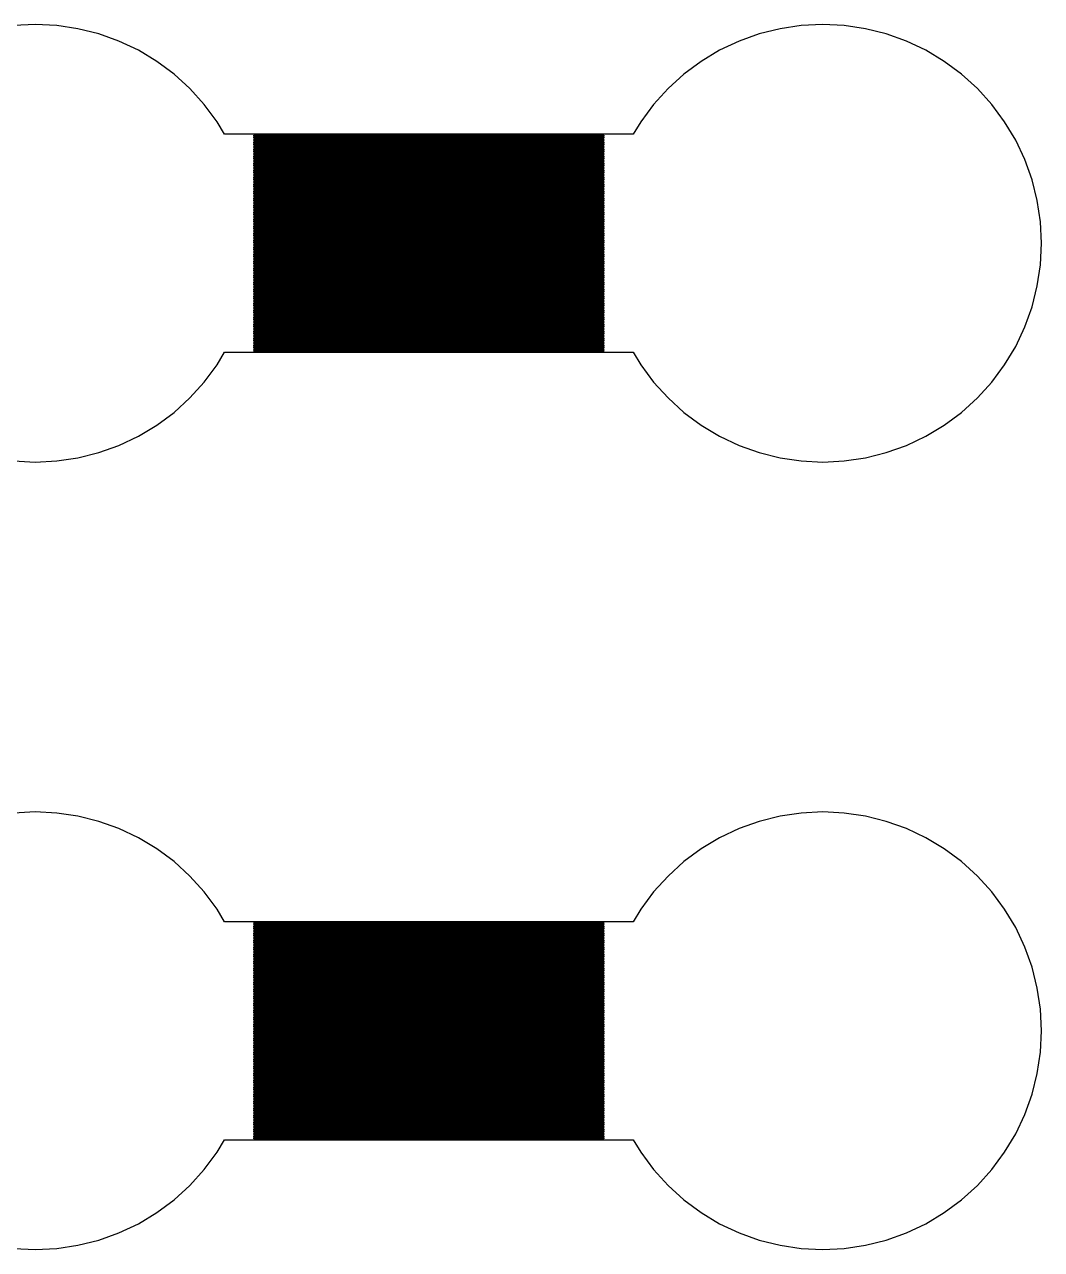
# Model space of a CAD drawing. Extents: x -73 to 181, y -8 to 80.
# Drawn here: x 13.38 to 25, y 20 to 34 of the extents above; entities that cross this region are included whole.
import ezdxf

# ---------------------------------------------------------------- set-up
doc = ezdxf.new("R2010")
doc.units = 0

msp = doc.modelspace()

# ---------------------------------------------------------------- linework, layer by layer
for p, q in [((13.5, 34), (13.2549, 33.988)), ((13.7451, 33.988), (13.5, 34)), ((13.9877, 33.952), (13.7451, 33.988)), ((14.2257, 33.8923), (13.9877, 33.952)), ((14.4567, 33.8097), (14.2257, 33.8923)), ((21.7743, 33.8923), (21.5433, 33.8097)), ((22.0123, 33.952), (21.7743, 33.8923)), ((22.2549, 33.988), (22.0123, 33.952)), ((22.5, 34), (22.2549, 33.988)), ((22.745, 33.988), (22.5, 34)), ((22.9877, 33.952), (22.745, 33.988)), ((23.2257, 33.8923), (22.9877, 33.952)), ((23.4567, 33.8097), (23.2257, 33.8923)), ((14.6785, 33.7048), (14.4567, 33.8097)), ((21.5433, 33.8097), (21.3215, 33.7048)), ((23.6785, 33.7048), (23.4567, 33.8097)), ((14.8889, 33.5787), (14.6785, 33.7048)), ((21.3215, 33.7048), (21.1111, 33.5787)), ((23.8889, 33.5787), (23.6785, 33.7048)), ((15.086, 33.4325), (14.8889, 33.5787)), ((21.1111, 33.5787), (20.914, 33.4325)), ((24.086, 33.4325), (23.8889, 33.5787)), ((15.2678, 33.2678), (15.086, 33.4325)), ((20.914, 33.4325), (20.7322, 33.2678)), ((24.2678, 33.2678), (24.086, 33.4325)), ((15.4325, 33.086), (15.2678, 33.2678)), ((20.7322, 33.2678), (20.5675, 33.086)), ((24.4325, 33.086), (24.2678, 33.2678)), ((15.5787, 32.8889), (15.4325, 33.086)), ((20.5675, 33.086), (20.4213, 32.8889)), ((24.5787, 32.8889), (24.4325, 33.086)), ((15.6649, 32.745), (15.5787, 32.8889)), ((20.4213, 32.8889), (20.3351, 32.745)), ((24.7048, 32.6785), (24.5787, 32.8889)), ((20.3351, 32.745), (15.6649, 32.745)), ((16, 32.725), (16, 32.735)), ((16, 32.735), (20, 32.735)), ((20, 32.725), (16, 32.725)), ((16, 32.705), (16, 32.715)), ((16, 32.715), (20, 32.715)), ((20, 32.705), (16, 32.705)), ((16, 32.685), (16, 32.695)), ((16, 32.695), (20, 32.695)), ((20, 32.685), (16, 32.685)), ((16, 32.665), (16, 32.675)), ((16, 32.675), (20, 32.675)), ((20, 32.665), (16, 32.665)), ((16, 32.645), (16, 32.655)), ((16, 32.655), (20, 32.655)), ((20, 32.645), (16, 32.645)), ((16, 32.625), (16, 32.635)), ((16, 32.635), (20, 32.635)), ((20, 32.625), (16, 32.625)), ((20, 32.735), (20, 32.725)), ((20, 32.715), (20, 32.705)), ((20, 32.695), (20, 32.685)), ((20, 32.675), (20, 32.665)), ((20, 32.655), (20, 32.645)), ((20, 32.635), (20, 32.625)), ((24.8097, 32.4567), (24.7048, 32.6785)), ((16, 32.605), (16, 32.615)), ((16, 32.615), (20, 32.615)), ((20, 32.605), (16, 32.605)), ((16, 32.585), (16, 32.595)), ((16, 32.595), (20, 32.595)), ((20, 32.585), (16, 32.585)), ((16, 32.565), (16, 32.575)), ((16, 32.575), (20, 32.575)), ((20, 32.565), (16, 32.565)), ((16, 32.545), (16, 32.555)), ((16, 32.555), (20, 32.555)), ((20, 32.545), (16, 32.545)), ((16, 32.525), (16, 32.535)), ((16, 32.535), (20, 32.535)), ((20, 32.525), (16, 32.525)), ((16, 32.505), (16, 32.515)), ((16, 32.515), (20, 32.515)), ((20, 32.505), (16, 32.505)), ((16, 32.485), (16, 32.495)), ((16, 32.495), (20, 32.495)), ((20, 32.485), (16, 32.485)), ((20, 32.615), (20, 32.605)), ((20, 32.595), (20, 32.585)), ((20, 32.575), (20, 32.565)), ((20, 32.555), (20, 32.545)), ((20, 32.535), (20, 32.525)), ((20, 32.515), (20, 32.505)), ((20, 32.495), (20, 32.485)), ((16, 32.465), (16, 32.475)), ((16, 32.475), (20, 32.475)), ((20, 32.465), (16, 32.465)), ((16, 32.445), (16, 32.455)), ((16, 32.455), (20, 32.455)), ((20, 32.445), (16, 32.445)), ((16, 32.425), (16, 32.435)), ((16, 32.435), (20, 32.435)), ((20, 32.425), (16, 32.425)), ((16, 32.405), (16, 32.415)), ((16, 32.415), (20, 32.415)), ((20, 32.405), (16, 32.405)), ((16, 32.385), (16, 32.395)), ((16, 32.395), (20, 32.395)), ((20, 32.385), (16, 32.385)), ((16, 32.365), (16, 32.375)), ((16, 32.375), (20, 32.375)), ((20, 32.365), (16, 32.365)), ((16, 32.345), (16, 32.355)), ((16, 32.355), (20, 32.355)), ((20, 32.345), (16, 32.345)), ((20, 32.475), (20, 32.465)), ((20, 32.455), (20, 32.445)), ((20, 32.435), (20, 32.425)), ((20, 32.415), (20, 32.405)), ((20, 32.395), (20, 32.385)), ((20, 32.375), (20, 32.365)), ((20, 32.355), (20, 32.345)), ((24.8923, 32.2257), (24.8097, 32.4567)), ((16, 32.325), (16, 32.335)), ((16, 32.335), (20, 32.335)), ((20, 32.325), (16, 32.325)), ((16, 32.305), (16, 32.315)), ((16, 32.315), (20, 32.315)), ((20, 32.305), (16, 32.305)), ((16, 32.285), (16, 32.295)), ((16, 32.295), (20, 32.295)), ((20, 32.285), (16, 32.285)), ((16, 32.265), (16, 32.275)), ((16, 32.275), (20, 32.275)), ((20, 32.265), (16, 32.265)), ((16, 32.245), (16, 32.255)), ((16, 32.255), (20, 32.255)), ((20, 32.245), (16, 32.245)), ((16, 32.225), (16, 32.235)), ((16, 32.235), (20, 32.235)), ((20, 32.225), (16, 32.225)), ((16, 32.205), (16, 32.215)), ((16, 32.215), (20, 32.215)), ((20, 32.205), (16, 32.205)), ((20, 32.335), (20, 32.325)), ((20, 32.315), (20, 32.305)), ((20, 32.295), (20, 32.285)), ((20, 32.275), (20, 32.265)), ((20, 32.255), (20, 32.245)), ((20, 32.235), (20, 32.225)), ((20, 32.215), (20, 32.205)), ((24.952, 31.9877), (24.8923, 32.2257)), ((16, 32.185), (16, 32.195)), ((16, 32.195), (20, 32.195)), ((20, 32.185), (16, 32.185)), ((16, 32.165), (16, 32.175)), ((16, 32.175), (20, 32.175)), ((20, 32.165), (16, 32.165)), ((16, 32.145), (16, 32.155)), ((16, 32.155), (20, 32.155)), ((20, 32.145), (16, 32.145)), ((16, 32.125), (16, 32.135)), ((16, 32.135), (20, 32.135)), ((20, 32.125), (16, 32.125)), ((16, 32.105), (16, 32.115)), ((16, 32.115), (20, 32.115)), ((20, 32.105), (16, 32.105)), ((16, 32.085), (16, 32.095)), ((16, 32.095), (20, 32.095)), ((20, 32.085), (16, 32.085)), ((16, 32.065), (16, 32.075)), ((16, 32.075), (20, 32.075)), ((20, 32.065), (16, 32.065)), ((20, 32.195), (20, 32.185)), ((20, 32.175), (20, 32.165)), ((20, 32.155), (20, 32.145)), ((20, 32.135), (20, 32.125)), ((20, 32.115), (20, 32.105)), ((20, 32.095), (20, 32.085)), ((20, 32.075), (20, 32.065)), ((16, 32.045), (16, 32.055)), ((16, 32.055), (20, 32.055)), ((20, 32.045), (16, 32.045)), ((16, 32.025), (16, 32.035)), ((16, 32.035), (20, 32.035)), ((20, 32.025), (16, 32.025)), ((16, 32.005), (16, 32.015)), ((16, 32.015), (20, 32.015)), ((20, 32.005), (16, 32.005)), ((16, 31.985), (16, 31.995)), ((16, 31.995), (20, 31.995)), ((20, 31.985), (16, 31.985)), ((16, 31.965), (16, 31.975)), ((16, 31.975), (20, 31.975)), ((20, 31.965), (16, 31.965)), ((16, 31.945), (16, 31.955)), ((16, 31.955), (20, 31.955)), ((20, 31.945), (16, 31.945)), ((16, 31.925), (16, 31.935)), ((16, 31.935), (20, 31.935)), ((20, 31.925), (16, 31.925)), ((20, 32.055), (20, 32.045)), ((20, 32.035), (20, 32.025)), ((20, 32.015), (20, 32.005)), ((20, 31.995), (20, 31.985)), ((20, 31.975), (20, 31.965)), ((20, 31.955), (20, 31.945)), ((20, 31.935), (20, 31.925)), ((24.988, 31.745), (24.952, 31.9877)), ((16, 31.905), (16, 31.915)), ((16, 31.915), (20, 31.915)), ((20, 31.905), (16, 31.905)), ((16, 31.885), (16, 31.895)), ((16, 31.895), (20, 31.895)), ((20, 31.885), (16, 31.885)), ((16, 31.865), (16, 31.875)), ((16, 31.875), (20, 31.875)), ((20, 31.865), (16, 31.865)), ((16, 31.845), (16, 31.855)), ((16, 31.855), (20, 31.855)), ((20, 31.845), (16, 31.845)), ((16, 31.825), (16, 31.835)), ((16, 31.835), (20, 31.835)), ((20, 31.825), (16, 31.825)), ((16, 31.805), (16, 31.815)), ((16, 31.815), (20, 31.815)), ((20, 31.805), (16, 31.805)), ((16, 31.785), (16, 31.795)), ((16, 31.795), (20, 31.795)), ((20, 31.785), (16, 31.785)), ((20, 31.915), (20, 31.905)), ((20, 31.895), (20, 31.885)), ((20, 31.875), (20, 31.865)), ((20, 31.855), (20, 31.845)), ((20, 31.835), (20, 31.825)), ((20, 31.815), (20, 31.805)), ((20, 31.795), (20, 31.785)), ((16, 31.765), (16, 31.775)), ((16, 31.775), (20, 31.775)), ((20, 31.765), (16, 31.765)), ((16, 31.745), (16, 31.755)), ((16, 31.755), (20, 31.755)), ((20, 31.745), (16, 31.745)), ((16, 31.725), (16, 31.735)), ((16, 31.735), (20, 31.735)), ((20, 31.725), (16, 31.725)), ((16, 31.705), (16, 31.715)), ((16, 31.715), (20, 31.715)), ((20, 31.705), (16, 31.705)), ((16, 31.685), (16, 31.695)), ((16, 31.695), (20, 31.695)), ((20, 31.685), (16, 31.685)), ((16, 31.665), (16, 31.675)), ((16, 31.675), (20, 31.675)), ((20, 31.665), (16, 31.665)), ((16, 31.645), (16, 31.655)), ((16, 31.655), (20, 31.655)), ((20, 31.645), (16, 31.645)), ((20, 31.775), (20, 31.765)), ((20, 31.755), (20, 31.745)), ((20, 31.735), (20, 31.725)), ((20, 31.715), (20, 31.705)), ((20, 31.695), (20, 31.685)), ((20, 31.675), (20, 31.665)), ((20, 31.655), (20, 31.645)), ((25, 31.5), (24.988, 31.745)), ((16, 31.625), (16, 31.635)), ((16, 31.635), (20, 31.635)), ((20, 31.625), (16, 31.625)), ((16, 31.605), (16, 31.615)), ((16, 31.615), (20, 31.615)), ((20, 31.605), (16, 31.605)), ((16, 31.585), (16, 31.595)), ((16, 31.595), (20, 31.595)), ((20, 31.585), (16, 31.585)), ((16, 31.565), (16, 31.575)), ((16, 31.575), (20, 31.575)), ((20, 31.565), (16, 31.565)), ((16, 31.545), (16, 31.555)), ((16, 31.555), (20, 31.555)), ((20, 31.545), (16, 31.545)), ((16, 31.525), (16, 31.535)), ((16, 31.535), (20, 31.535)), ((20, 31.525), (16, 31.525)), ((16, 31.505), (16, 31.515)), ((16, 31.515), (20, 31.515)), ((20, 31.505), (16, 31.505)), ((20, 31.635), (20, 31.625)), ((20, 31.615), (20, 31.605)), ((20, 31.595), (20, 31.585)), ((20, 31.575), (20, 31.565)), ((20, 31.555), (20, 31.545)), ((20, 31.535), (20, 31.525)), ((20, 31.515), (20, 31.505)), ((16, 31.485), (16, 31.495)), ((16, 31.495), (20, 31.495)), ((20, 31.485), (16, 31.485)), ((16, 31.465), (16, 31.475)), ((16, 31.475), (20, 31.475)), ((20, 31.465), (16, 31.465)), ((16, 31.445), (16, 31.455)), ((16, 31.455), (20, 31.455)), ((20, 31.445), (16, 31.445)), ((16, 31.425), (16, 31.435)), ((16, 31.435), (20, 31.435)), ((20, 31.425), (16, 31.425)), ((16, 31.405), (16, 31.415)), ((16, 31.415), (20, 31.415)), ((20, 31.405), (16, 31.405)), ((16, 31.385), (16, 31.395)), ((16, 31.395), (20, 31.395)), ((20, 31.385), (16, 31.385)), ((16, 31.365), (16, 31.375)), ((16, 31.375), (20, 31.375)), ((20, 31.365), (16, 31.365)), ((20, 31.495), (20, 31.485)), ((20, 31.475), (20, 31.465)), ((20, 31.455), (20, 31.445)), ((20, 31.435), (20, 31.425)), ((20, 31.415), (20, 31.405)), ((20, 31.395), (20, 31.385)), ((20, 31.375), (20, 31.365)), ((24.988, 31.255), (25, 31.5)), ((16, 31.345), (16, 31.355)), ((16, 31.355), (20, 31.355)), ((20, 31.345), (16, 31.345)), ((16, 31.325), (16, 31.335)), ((16, 31.335), (20, 31.335)), ((20, 31.325), (16, 31.325)), ((16, 31.305), (16, 31.315)), ((16, 31.315), (20, 31.315)), ((20, 31.305), (16, 31.305)), ((16, 31.285), (16, 31.295)), ((16, 31.295), (20, 31.295)), ((20, 31.285), (16, 31.285)), ((16, 31.265), (16, 31.275)), ((16, 31.275), (20, 31.275)), ((20, 31.265), (16, 31.265)), ((16, 31.245), (16, 31.255)), ((16, 31.255), (20, 31.255)), ((20, 31.245), (16, 31.245)), ((16, 31.225), (16, 31.235)), ((16, 31.235), (20, 31.235)), ((20, 31.225), (16, 31.225)), ((20, 31.355), (20, 31.345)), ((20, 31.335), (20, 31.325)), ((20, 31.315), (20, 31.305)), ((20, 31.295), (20, 31.285)), ((20, 31.275), (20, 31.265)), ((20, 31.255), (20, 31.245)), ((20, 31.235), (20, 31.225)), ((24.952, 31.0123), (24.988, 31.255)), ((16, 31.205), (16, 31.215)), ((16, 31.215), (20, 31.215)), ((20, 31.205), (16, 31.205)), ((16, 31.185), (16, 31.195)), ((16, 31.195), (20, 31.195)), ((20, 31.185), (16, 31.185)), ((16, 31.165), (16, 31.175)), ((16, 31.175), (20, 31.175)), ((20, 31.165), (16, 31.165)), ((16, 31.145), (16, 31.155)), ((16, 31.155), (20, 31.155)), ((20, 31.145), (16, 31.145)), ((16, 31.125), (16, 31.135)), ((16, 31.135), (20, 31.135)), ((20, 31.125), (16, 31.125)), ((16, 31.105), (16, 31.115)), ((16, 31.115), (20, 31.115)), ((20, 31.105), (16, 31.105)), ((16, 31.085), (16, 31.095)), ((16, 31.095), (20, 31.095)), ((20, 31.085), (16, 31.085)), ((20, 31.215), (20, 31.205)), ((20, 31.195), (20, 31.185)), ((20, 31.175), (20, 31.165)), ((20, 31.155), (20, 31.145)), ((20, 31.135), (20, 31.125)), ((20, 31.115), (20, 31.105)), ((20, 31.095), (20, 31.085)), ((16, 31.065), (16, 31.075)), ((16, 31.075), (20, 31.075)), ((20, 31.065), (16, 31.065)), ((16, 31.045), (16, 31.055)), ((16, 31.055), (20, 31.055)), ((20, 31.045), (16, 31.045)), ((16, 31.025), (16, 31.035)), ((16, 31.035), (20, 31.035)), ((20, 31.025), (16, 31.025)), ((16, 31.005), (16, 31.015)), ((16, 31.015), (20, 31.015)), ((20, 31.005), (16, 31.005)), ((16, 30.985), (16, 30.995)), ((16, 30.995), (20, 30.995)), ((20, 30.985), (16, 30.985)), ((16, 30.965), (16, 30.975)), ((16, 30.975), (20, 30.975)), ((20, 30.965), (16, 30.965)), ((16, 30.945), (16, 30.955)), ((16, 30.955), (20, 30.955)), ((20, 30.945), (16, 30.945)), ((20, 31.075), (20, 31.065)), ((20, 31.055), (20, 31.045)), ((20, 31.035), (20, 31.025)), ((20, 31.015), (20, 31.005)), ((20, 30.995), (20, 30.985)), ((20, 30.975), (20, 30.965)), ((20, 30.955), (20, 30.945)), ((24.8923, 30.7743), (24.952, 31.0123)), ((16, 30.925), (16, 30.935)), ((16, 30.935), (20, 30.935)), ((20, 30.925), (16, 30.925)), ((16, 30.905), (16, 30.915)), ((16, 30.915), (20, 30.915)), ((20, 30.905), (16, 30.905)), ((16, 30.885), (16, 30.895)), ((16, 30.895), (20, 30.895)), ((20, 30.885), (16, 30.885)), ((16, 30.865), (16, 30.875)), ((16, 30.875), (20, 30.875)), ((20, 30.865), (16, 30.865)), ((16, 30.845), (16, 30.855)), ((16, 30.855), (20, 30.855)), ((20, 30.845), (16, 30.845)), ((16, 30.825), (16, 30.835)), ((16, 30.835), (20, 30.835)), ((20, 30.825), (16, 30.825)), ((16, 30.805), (16, 30.815)), ((16, 30.815), (20, 30.815)), ((20, 30.805), (16, 30.805)), ((20, 30.935), (20, 30.925)), ((20, 30.915), (20, 30.905)), ((20, 30.895), (20, 30.885)), ((20, 30.875), (20, 30.865)), ((20, 30.855), (20, 30.845)), ((20, 30.835), (20, 30.825)), ((20, 30.815), (20, 30.805)), ((16, 30.785), (16, 30.795)), ((16, 30.795), (20, 30.795)), ((20, 30.785), (16, 30.785)), ((16, 30.765), (16, 30.775)), ((16, 30.775), (20, 30.775)), ((20, 30.765), (16, 30.765)), ((16, 30.745), (16, 30.755)), ((16, 30.755), (20, 30.755)), ((20, 30.745), (16, 30.745)), ((16, 30.725), (16, 30.735)), ((16, 30.735), (20, 30.735)), ((20, 30.725), (16, 30.725)), ((16, 30.705), (16, 30.715)), ((16, 30.715), (20, 30.715)), ((20, 30.705), (16, 30.705)), ((16, 30.685), (16, 30.695)), ((16, 30.695), (20, 30.695)), ((20, 30.685), (16, 30.685)), ((16, 30.665), (16, 30.675)), ((16, 30.675), (20, 30.675)), ((20, 30.665), (16, 30.665)), ((20, 30.795), (20, 30.785)), ((20, 30.775), (20, 30.765)), ((20, 30.755), (20, 30.745)), ((20, 30.735), (20, 30.725)), ((20, 30.715), (20, 30.705)), ((20, 30.695), (20, 30.685)), ((20, 30.675), (20, 30.665)), ((24.8097, 30.5433), (24.8923, 30.7743)), ((16, 30.645), (16, 30.655)), ((16, 30.655), (20, 30.655)), ((20, 30.645), (16, 30.645)), ((16, 30.625), (16, 30.635)), ((16, 30.635), (20, 30.635)), ((20, 30.625), (16, 30.625)), ((16, 30.605), (16, 30.615)), ((16, 30.615), (20, 30.615)), ((20, 30.605), (16, 30.605)), ((16, 30.585), (16, 30.595)), ((16, 30.595), (20, 30.595)), ((20, 30.585), (16, 30.585)), ((16, 30.565), (16, 30.575)), ((16, 30.575), (20, 30.575)), ((20, 30.565), (16, 30.565)), ((16, 30.545), (16, 30.555)), ((16, 30.555), (20, 30.555)), ((20, 30.545), (16, 30.545)), ((16, 30.525), (16, 30.535)), ((16, 30.535), (20, 30.535)), ((20, 30.525), (16, 30.525)), ((20, 30.655), (20, 30.645)), ((20, 30.635), (20, 30.625)), ((20, 30.615), (20, 30.605)), ((20, 30.595), (20, 30.585)), ((20, 30.575), (20, 30.565)), ((20, 30.555), (20, 30.545)), ((20, 30.535), (20, 30.525)), ((24.7048, 30.3215), (24.8097, 30.5433)), ((16, 30.505), (16, 30.515)), ((16, 30.515), (20, 30.515)), ((20, 30.505), (16, 30.505)), ((16, 30.485), (16, 30.495)), ((16, 30.495), (20, 30.495)), ((20, 30.485), (16, 30.485)), ((16, 30.465), (16, 30.475)), ((16, 30.475), (20, 30.475)), ((20, 30.465), (16, 30.465)), ((16, 30.445), (16, 30.455)), ((16, 30.455), (20, 30.455)), ((20, 30.445), (16, 30.445)), ((16, 30.425), (16, 30.435)), ((16, 30.435), (20, 30.435)), ((20, 30.425), (16, 30.425)), ((16, 30.405), (16, 30.415)), ((16, 30.415), (20, 30.415)), ((20, 30.405), (16, 30.405)), ((16, 30.385), (16, 30.395)), ((16, 30.395), (20, 30.395)), ((20, 30.385), (16, 30.385)), ((20, 30.515), (20, 30.505)), ((20, 30.495), (20, 30.485)), ((20, 30.475), (20, 30.465)), ((20, 30.455), (20, 30.445)), ((20, 30.435), (20, 30.425)), ((20, 30.415), (20, 30.405)), ((20, 30.395), (20, 30.385)), ((15.5787, 30.1111), (15.6649, 30.255)), ((15.6649, 30.255), (20.3351, 30.255)), ((16, 30.365), (16, 30.375)), ((16, 30.375), (20, 30.375)), ((20, 30.365), (16, 30.365)), ((16, 30.345), (16, 30.355)), ((16, 30.355), (20, 30.355)), ((20, 30.345), (16, 30.345)), ((16, 30.325), (16, 30.335)), ((16, 30.335), (20, 30.335)), ((20, 30.325), (16, 30.325)), ((16, 30.305), (16, 30.315)), ((16, 30.315), (20, 30.315)), ((20, 30.305), (16, 30.305)), ((16, 30.285), (16, 30.295)), ((16, 30.295), (20, 30.295)), ((20, 30.285), (16, 30.285)), ((16, 30.265), (16, 30.275)), ((16, 30.275), (20, 30.275)), ((20, 30.265), (16, 30.265)), ((20, 30.375), (20, 30.365)), ((20, 30.355), (20, 30.345)), ((20, 30.335), (20, 30.325)), ((20, 30.315), (20, 30.305)), ((20, 30.295), (20, 30.285)), ((20, 30.275), (20, 30.265)), ((20.3351, 30.255), (20.4213, 30.1111)), ((24.5787, 30.1111), (24.7048, 30.3215)), ((15.4325, 29.914), (15.5787, 30.1111)), ((20.4213, 30.1111), (20.5675, 29.914)), ((24.4325, 29.914), (24.5787, 30.1111)), ((15.2678, 29.7322), (15.4325, 29.914)), ((20.5675, 29.914), (20.7322, 29.7322)), ((24.2678, 29.7322), (24.4325, 29.914)), ((15.086, 29.5675), (15.2678, 29.7322)), ((20.7322, 29.7322), (20.914, 29.5675)), ((24.086, 29.5675), (24.2678, 29.7322)), ((14.8889, 29.4213), (15.086, 29.5675)), ((20.914, 29.5675), (21.1111, 29.4213)), ((23.8889, 29.4213), (24.086, 29.5675)), ((14.6785, 29.2952), (14.8889, 29.4213)), ((21.1111, 29.4213), (21.3215, 29.2952)), ((23.6785, 29.2952), (23.8889, 29.4213)), ((14.4567, 29.1903), (14.6785, 29.2952)), ((21.3215, 29.2952), (21.5433, 29.1903)), ((23.4567, 29.1903), (23.6785, 29.2952)), ((14.2257, 29.1077), (14.4567, 29.1903)), ((21.5433, 29.1903), (21.7743, 29.1077)), ((23.2257, 29.1077), (23.4567, 29.1903)), ((13.2549, 29.012), (13.5, 29)), ((13.5, 29), (13.7451, 29.012)), ((13.7451, 29.012), (13.9877, 29.048)), ((13.9877, 29.048), (14.2257, 29.1077)), ((21.7743, 29.1077), (22.0123, 29.048)), ((22.0123, 29.048), (22.2549, 29.012)), ((22.2549, 29.012), (22.5, 29)), ((22.5, 29), (22.745, 29.012)), ((22.745, 29.012), (22.9877, 29.048)), ((22.9877, 29.048), (23.2257, 29.1077)), ((13.5, 25), (13.2549, 24.988)), ((13.7451, 24.988), (13.5, 25)), ((13.9877, 24.952), (13.7451, 24.988)), ((14.2257, 24.8923), (13.9877, 24.952)), ((22.0123, 24.952), (21.7743, 24.8923)), ((22.2549, 24.988), (22.0123, 24.952)), ((22.5, 25), (22.2549, 24.988)), ((22.745, 24.988), (22.5, 25)), ((22.9877, 24.952), (22.745, 24.988)), ((23.2257, 24.8923), (22.9877, 24.952)), ((14.4567, 24.8097), (14.2257, 24.8923)), ((14.6785, 24.7048), (14.4567, 24.8097)), ((21.5433, 24.8097), (21.3215, 24.7048)), ((21.7743, 24.8923), (21.5433, 24.8097)), ((23.4567, 24.8097), (23.2257, 24.8923)), ((23.6785, 24.7048), (23.4567, 24.8097)), ((14.8889, 24.5787), (14.6785, 24.7048)), ((21.3215, 24.7048), (21.1111, 24.5787)), ((23.8889, 24.5787), (23.6785, 24.7048)), ((15.086, 24.4325), (14.8889, 24.5787)), ((21.1111, 24.5787), (20.914, 24.4325)), ((24.086, 24.4325), (23.8889, 24.5787)), ((15.2678, 24.2678), (15.086, 24.4325)), ((20.914, 24.4325), (20.7322, 24.2678)), ((24.2678, 24.2678), (24.086, 24.4325)), ((15.4325, 24.086), (15.2678, 24.2678)), ((20.7322, 24.2678), (20.5675, 24.086)), ((24.4325, 24.086), (24.2678, 24.2678)), ((15.5787, 23.8889), (15.4325, 24.086)), ((20.5675, 24.086), (20.4213, 23.8889)), ((24.5787, 23.8889), (24.4325, 24.086)), ((15.6649, 23.745), (15.5787, 23.8889)), ((20.4213, 23.8889), (20.3351, 23.745)), ((24.7048, 23.6785), (24.5787, 23.8889)), ((20.3351, 23.745), (15.6649, 23.745)), ((16, 23.725), (16, 23.735)), ((16, 23.735), (20, 23.735)), ((20, 23.725), (16, 23.725)), ((16, 23.705), (16, 23.715)), ((16, 23.715), (20, 23.715)), ((20, 23.705), (16, 23.705)), ((16, 23.685), (16, 23.695)), ((16, 23.695), (20, 23.695)), ((20, 23.685), (16, 23.685)), ((16, 23.665), (16, 23.675)), ((16, 23.675), (20, 23.675)), ((20, 23.665), (16, 23.665)), ((20, 23.735), (20, 23.725)), ((20, 23.715), (20, 23.705)), ((20, 23.695), (20, 23.685)), ((20, 23.675), (20, 23.665)), ((24.8097, 23.4567), (24.7048, 23.6785)), ((16, 23.645), (16, 23.655)), ((16, 23.655), (20, 23.655)), ((20, 23.645), (16, 23.645)), ((16, 23.625), (16, 23.635)), ((16, 23.635), (20, 23.635)), ((20, 23.625), (16, 23.625)), ((16, 23.605), (16, 23.615)), ((16, 23.615), (20, 23.615)), ((20, 23.605), (16, 23.605)), ((16, 23.585), (16, 23.595)), ((16, 23.595), (20, 23.595)), ((20, 23.585), (16, 23.585)), ((16, 23.565), (16, 23.575)), ((16, 23.575), (20, 23.575)), ((20, 23.565), (16, 23.565)), ((16, 23.545), (16, 23.555)), ((16, 23.555), (20, 23.555)), ((20, 23.545), (16, 23.545)), ((16, 23.525), (16, 23.535)), ((16, 23.535), (20, 23.535)), ((20, 23.525), (16, 23.525)), ((20, 23.655), (20, 23.645)), ((20, 23.635), (20, 23.625)), ((20, 23.615), (20, 23.605)), ((20, 23.595), (20, 23.585)), ((20, 23.575), (20, 23.565)), ((20, 23.555), (20, 23.545)), ((20, 23.535), (20, 23.525)), ((16, 23.505), (16, 23.515)), ((16, 23.515), (20, 23.515)), ((20, 23.505), (16, 23.505)), ((16, 23.485), (16, 23.495)), ((16, 23.495), (20, 23.495)), ((20, 23.485), (16, 23.485)), ((16, 23.465), (16, 23.475)), ((16, 23.475), (20, 23.475)), ((20, 23.465), (16, 23.465)), ((16, 23.445), (16, 23.455)), ((16, 23.455), (20, 23.455)), ((20, 23.445), (16, 23.445)), ((16, 23.425), (16, 23.435)), ((16, 23.435), (20, 23.435)), ((20, 23.425), (16, 23.425)), ((16, 23.405), (16, 23.415)), ((16, 23.415), (20, 23.415)), ((20, 23.405), (16, 23.405)), ((16, 23.385), (16, 23.395)), ((16, 23.395), (20, 23.395)), ((20, 23.385), (16, 23.385)), ((20, 23.515), (20, 23.505)), ((20, 23.495), (20, 23.485)), ((20, 23.475), (20, 23.465)), ((20, 23.455), (20, 23.445)), ((20, 23.435), (20, 23.425)), ((20, 23.415), (20, 23.405)), ((20, 23.395), (20, 23.385)), ((24.8923, 23.2257), (24.8097, 23.4567)), ((16, 23.365), (16, 23.375)), ((16, 23.375), (20, 23.375)), ((20, 23.365), (16, 23.365)), ((16, 23.345), (16, 23.355)), ((16, 23.355), (20, 23.355)), ((20, 23.345), (16, 23.345)), ((16, 23.325), (16, 23.335)), ((16, 23.335), (20, 23.335)), ((20, 23.325), (16, 23.325)), ((16, 23.305), (16, 23.315)), ((16, 23.315), (20, 23.315)), ((20, 23.305), (16, 23.305)), ((16, 23.285), (16, 23.295)), ((16, 23.295), (20, 23.295)), ((20, 23.285), (16, 23.285)), ((16, 23.265), (16, 23.275)), ((16, 23.275), (20, 23.275)), ((20, 23.265), (16, 23.265)), ((16, 23.245), (16, 23.255)), ((16, 23.255), (20, 23.255)), ((20, 23.245), (16, 23.245)), ((20, 23.375), (20, 23.365)), ((20, 23.355), (20, 23.345)), ((20, 23.335), (20, 23.325)), ((20, 23.315), (20, 23.305)), ((20, 23.295), (20, 23.285)), ((20, 23.275), (20, 23.265)), ((20, 23.255), (20, 23.245)), ((16, 23.225), (16, 23.235)), ((16, 23.235), (20, 23.235)), ((20, 23.225), (16, 23.225)), ((16, 23.205), (16, 23.215)), ((16, 23.215), (20, 23.215)), ((20, 23.205), (16, 23.205)), ((16, 23.185), (16, 23.195)), ((16, 23.195), (20, 23.195)), ((20, 23.185), (16, 23.185)), ((16, 23.165), (16, 23.175)), ((16, 23.175), (20, 23.175)), ((20, 23.165), (16, 23.165)), ((16, 23.145), (16, 23.155)), ((16, 23.155), (20, 23.155)), ((20, 23.145), (16, 23.145)), ((16, 23.125), (16, 23.135)), ((16, 23.135), (20, 23.135)), ((20, 23.125), (16, 23.125)), ((16, 23.105), (16, 23.115)), ((16, 23.115), (20, 23.115)), ((20, 23.105), (16, 23.105)), ((20, 23.235), (20, 23.225)), ((20, 23.215), (20, 23.205)), ((20, 23.195), (20, 23.185)), ((20, 23.175), (20, 23.165)), ((20, 23.155), (20, 23.145)), ((20, 23.135), (20, 23.125)), ((20, 23.115), (20, 23.105)), ((24.952, 22.9877), (24.8923, 23.2257)), ((16, 23.085), (16, 23.095)), ((16, 23.095), (20, 23.095)), ((20, 23.085), (16, 23.085)), ((16, 23.065), (16, 23.075)), ((16, 23.075), (20, 23.075)), ((20, 23.065), (16, 23.065)), ((16, 23.045), (16, 23.055)), ((16, 23.055), (20, 23.055)), ((20, 23.045), (16, 23.045)), ((16, 23.025), (16, 23.035)), ((16, 23.035), (20, 23.035)), ((20, 23.025), (16, 23.025)), ((16, 23.005), (16, 23.015)), ((16, 23.015), (20, 23.015)), ((20, 23.005), (16, 23.005)), ((16, 22.985), (16, 22.995)), ((16, 22.995), (20, 22.995)), ((20, 22.985), (16, 22.985)), ((16, 22.965), (16, 22.975)), ((16, 22.975), (20, 22.975)), ((20, 22.965), (16, 22.965)), ((20, 23.095), (20, 23.085)), ((20, 23.075), (20, 23.065)), ((20, 23.055), (20, 23.045)), ((20, 23.035), (20, 23.025)), ((20, 23.015), (20, 23.005)), ((20, 22.995), (20, 22.985)), ((20, 22.975), (20, 22.965)), ((24.988, 22.745), (24.952, 22.9877)), ((16, 22.945), (16, 22.955)), ((16, 22.955), (20, 22.955)), ((20, 22.945), (16, 22.945)), ((16, 22.925), (16, 22.935)), ((16, 22.935), (20, 22.935)), ((20, 22.925), (16, 22.925)), ((16, 22.905), (16, 22.915)), ((16, 22.915), (20, 22.915)), ((20, 22.905), (16, 22.905)), ((16, 22.885), (16, 22.895)), ((16, 22.895), (20, 22.895)), ((20, 22.885), (16, 22.885)), ((16, 22.865), (16, 22.875)), ((16, 22.875), (20, 22.875)), ((20, 22.865), (16, 22.865)), ((16, 22.845), (16, 22.855)), ((16, 22.855), (20, 22.855)), ((20, 22.845), (16, 22.845)), ((16, 22.825), (16, 22.835)), ((16, 22.835), (20, 22.835)), ((20, 22.825), (16, 22.825)), ((20, 22.955), (20, 22.945)), ((20, 22.935), (20, 22.925)), ((20, 22.915), (20, 22.905)), ((20, 22.895), (20, 22.885)), ((20, 22.875), (20, 22.865)), ((20, 22.855), (20, 22.845)), ((20, 22.835), (20, 22.825)), ((16, 22.805), (16, 22.815)), ((16, 22.815), (20, 22.815)), ((20, 22.805), (16, 22.805)), ((16, 22.785), (16, 22.795)), ((16, 22.795), (20, 22.795)), ((20, 22.785), (16, 22.785)), ((16, 22.765), (16, 22.775)), ((16, 22.775), (20, 22.775)), ((20, 22.765), (16, 22.765)), ((16, 22.745), (16, 22.755)), ((16, 22.755), (20, 22.755)), ((20, 22.745), (16, 22.745)), ((16, 22.725), (16, 22.735)), ((16, 22.735), (20, 22.735)), ((20, 22.725), (16, 22.725)), ((16, 22.705), (16, 22.715)), ((16, 22.715), (20, 22.715)), ((20, 22.705), (16, 22.705)), ((16, 22.685), (16, 22.695)), ((16, 22.695), (20, 22.695)), ((20, 22.685), (16, 22.685)), ((20, 22.815), (20, 22.805)), ((20, 22.795), (20, 22.785)), ((20, 22.775), (20, 22.765)), ((20, 22.755), (20, 22.745)), ((20, 22.735), (20, 22.725)), ((20, 22.715), (20, 22.705)), ((20, 22.695), (20, 22.685)), ((25, 22.5), (24.988, 22.745)), ((16, 22.665), (16, 22.675)), ((16, 22.675), (20, 22.675)), ((20, 22.665), (16, 22.665)), ((16, 22.645), (16, 22.655)), ((16, 22.655), (20, 22.655)), ((20, 22.645), (16, 22.645)), ((16, 22.625), (16, 22.635)), ((16, 22.635), (20, 22.635)), ((20, 22.625), (16, 22.625)), ((16, 22.605), (16, 22.615)), ((16, 22.615), (20, 22.615)), ((20, 22.605), (16, 22.605)), ((16, 22.585), (16, 22.595)), ((16, 22.595), (20, 22.595)), ((20, 22.585), (16, 22.585)), ((16, 22.565), (16, 22.575)), ((16, 22.575), (20, 22.575)), ((20, 22.565), (16, 22.565)), ((16, 22.545), (16, 22.555)), ((16, 22.555), (20, 22.555)), ((20, 22.545), (16, 22.545)), ((20, 22.675), (20, 22.665)), ((20, 22.655), (20, 22.645)), ((20, 22.635), (20, 22.625)), ((20, 22.615), (20, 22.605)), ((20, 22.595), (20, 22.585)), ((20, 22.575), (20, 22.565)), ((20, 22.555), (20, 22.545)), ((16, 22.525), (16, 22.535)), ((16, 22.535), (20, 22.535)), ((20, 22.525), (16, 22.525)), ((16, 22.505), (16, 22.515)), ((16, 22.515), (20, 22.515)), ((20, 22.505), (16, 22.505)), ((16, 22.485), (16, 22.495)), ((16, 22.495), (20, 22.495)), ((20, 22.485), (16, 22.485)), ((16, 22.465), (16, 22.475)), ((16, 22.475), (20, 22.475)), ((20, 22.465), (16, 22.465)), ((16, 22.445), (16, 22.455)), ((16, 22.455), (20, 22.455)), ((20, 22.445), (16, 22.445)), ((16, 22.425), (16, 22.435)), ((16, 22.435), (20, 22.435)), ((20, 22.425), (16, 22.425)), ((16, 22.405), (16, 22.415)), ((16, 22.415), (20, 22.415)), ((20, 22.405), (16, 22.405)), ((20, 22.535), (20, 22.525)), ((20, 22.515), (20, 22.505)), ((20, 22.495), (20, 22.485)), ((20, 22.475), (20, 22.465)), ((20, 22.455), (20, 22.445)), ((20, 22.435), (20, 22.425)), ((20, 22.415), (20, 22.405)), ((24.988, 22.255), (25, 22.5)), ((16, 22.385), (16, 22.395)), ((16, 22.395), (20, 22.395)), ((20, 22.385), (16, 22.385)), ((16, 22.365), (16, 22.375)), ((16, 22.375), (20, 22.375)), ((20, 22.365), (16, 22.365)), ((16, 22.345), (16, 22.355)), ((16, 22.355), (20, 22.355)), ((20, 22.345), (16, 22.345)), ((16, 22.325), (16, 22.335)), ((16, 22.335), (20, 22.335)), ((20, 22.325), (16, 22.325)), ((16, 22.305), (16, 22.315)), ((16, 22.315), (20, 22.315)), ((20, 22.305), (16, 22.305)), ((16, 22.285), (16, 22.295)), ((16, 22.295), (20, 22.295)), ((20, 22.285), (16, 22.285)), ((16, 22.265), (16, 22.275)), ((16, 22.275), (20, 22.275)), ((20, 22.265), (16, 22.265)), ((20, 22.395), (20, 22.385)), ((20, 22.375), (20, 22.365)), ((20, 22.355), (20, 22.345)), ((20, 22.335), (20, 22.325)), ((20, 22.315), (20, 22.305)), ((20, 22.295), (20, 22.285)), ((20, 22.275), (20, 22.265)), ((16, 22.245), (16, 22.255)), ((16, 22.255), (20, 22.255)), ((20, 22.245), (16, 22.245)), ((16, 22.225), (16, 22.235)), ((16, 22.235), (20, 22.235)), ((20, 22.225), (16, 22.225)), ((16, 22.205), (16, 22.215)), ((16, 22.215), (20, 22.215)), ((20, 22.205), (16, 22.205)), ((16, 22.185), (16, 22.195)), ((16, 22.195), (20, 22.195)), ((20, 22.185), (16, 22.185)), ((16, 22.165), (16, 22.175)), ((16, 22.175), (20, 22.175)), ((20, 22.165), (16, 22.165)), ((16, 22.145), (16, 22.155)), ((16, 22.155), (20, 22.155)), ((20, 22.145), (16, 22.145)), ((16, 22.125), (16, 22.135)), ((16, 22.135), (20, 22.135)), ((20, 22.125), (16, 22.125)), ((20, 22.255), (20, 22.245)), ((20, 22.235), (20, 22.225)), ((20, 22.215), (20, 22.205)), ((20, 22.195), (20, 22.185)), ((20, 22.175), (20, 22.165)), ((20, 22.155), (20, 22.145)), ((20, 22.135), (20, 22.125)), ((24.952, 22.0123), (24.988, 22.255)), ((16, 22.105), (16, 22.115)), ((16, 22.115), (20, 22.115)), ((20, 22.105), (16, 22.105)), ((16, 22.085), (16, 22.095)), ((16, 22.095), (20, 22.095)), ((20, 22.085), (16, 22.085)), ((16, 22.065), (16, 22.075)), ((16, 22.075), (20, 22.075)), ((20, 22.065), (16, 22.065)), ((16, 22.045), (16, 22.055)), ((16, 22.055), (20, 22.055)), ((20, 22.045), (16, 22.045)), ((16, 22.025), (16, 22.035)), ((16, 22.035), (20, 22.035)), ((20, 22.025), (16, 22.025)), ((16, 22.005), (16, 22.015)), ((16, 22.015), (20, 22.015)), ((20, 22.005), (16, 22.005)), ((16, 21.985), (16, 21.995)), ((16, 21.995), (20, 21.995)), ((20, 21.985), (16, 21.985)), ((20, 22.115), (20, 22.105)), ((20, 22.095), (20, 22.085)), ((20, 22.075), (20, 22.065)), ((20, 22.055), (20, 22.045)), ((20, 22.035), (20, 22.025)), ((20, 22.015), (20, 22.005)), ((20, 21.995), (20, 21.985)), ((24.8923, 21.7743), (24.952, 22.0123)), ((16, 21.965), (16, 21.975)), ((16, 21.975), (20, 21.975)), ((20, 21.965), (16, 21.965)), ((16, 21.945), (16, 21.955)), ((16, 21.955), (20, 21.955)), ((20, 21.945), (16, 21.945)), ((16, 21.925), (16, 21.935)), ((16, 21.935), (20, 21.935)), ((20, 21.925), (16, 21.925)), ((16, 21.905), (16, 21.915)), ((16, 21.915), (20, 21.915)), ((20, 21.905), (16, 21.905)), ((16, 21.885), (16, 21.895)), ((16, 21.895), (20, 21.895)), ((20, 21.885), (16, 21.885)), ((16, 21.865), (16, 21.875)), ((16, 21.875), (20, 21.875)), ((20, 21.865), (16, 21.865)), ((16, 21.845), (16, 21.855)), ((16, 21.855), (20, 21.855)), ((20, 21.845), (16, 21.845)), ((20, 21.975), (20, 21.965)), ((20, 21.955), (20, 21.945)), ((20, 21.935), (20, 21.925)), ((20, 21.915), (20, 21.905)), ((20, 21.895), (20, 21.885)), ((20, 21.875), (20, 21.865)), ((20, 21.855), (20, 21.845)), ((16, 21.825), (16, 21.835)), ((16, 21.835), (20, 21.835)), ((20, 21.825), (16, 21.825)), ((16, 21.805), (16, 21.815)), ((16, 21.815), (20, 21.815)), ((20, 21.805), (16, 21.805)), ((16, 21.785), (16, 21.795)), ((16, 21.795), (20, 21.795)), ((20, 21.785), (16, 21.785)), ((16, 21.765), (16, 21.775)), ((16, 21.775), (20, 21.775)), ((20, 21.765), (16, 21.765)), ((16, 21.745), (16, 21.755)), ((16, 21.755), (20, 21.755)), ((20, 21.745), (16, 21.745)), ((16, 21.725), (16, 21.735)), ((16, 21.735), (20, 21.735)), ((20, 21.725), (16, 21.725)), ((16, 21.705), (16, 21.715)), ((16, 21.715), (20, 21.715)), ((20, 21.705), (16, 21.705)), ((20, 21.835), (20, 21.825)), ((20, 21.815), (20, 21.805)), ((20, 21.795), (20, 21.785)), ((20, 21.775), (20, 21.765)), ((20, 21.755), (20, 21.745)), ((20, 21.735), (20, 21.725)), ((20, 21.715), (20, 21.705)), ((24.8097, 21.5433), (24.8923, 21.7743)), ((16, 21.685), (16, 21.695)), ((16, 21.695), (20, 21.695)), ((20, 21.685), (16, 21.685)), ((16, 21.665), (16, 21.675)), ((16, 21.675), (20, 21.675)), ((20, 21.665), (16, 21.665)), ((16, 21.645), (16, 21.655)), ((16, 21.655), (20, 21.655)), ((20, 21.645), (16, 21.645)), ((16, 21.625), (16, 21.635)), ((16, 21.635), (20, 21.635)), ((20, 21.625), (16, 21.625)), ((16, 21.605), (16, 21.615)), ((16, 21.615), (20, 21.615)), ((20, 21.605), (16, 21.605)), ((16, 21.585), (16, 21.595)), ((16, 21.595), (20, 21.595)), ((20, 21.585), (16, 21.585)), ((16, 21.565), (16, 21.575)), ((16, 21.575), (20, 21.575)), ((20, 21.565), (16, 21.565)), ((20, 21.695), (20, 21.685)), ((20, 21.675), (20, 21.665)), ((20, 21.655), (20, 21.645)), ((20, 21.635), (20, 21.625)), ((20, 21.615), (20, 21.605)), ((20, 21.595), (20, 21.585)), ((20, 21.575), (20, 21.565)), ((16, 21.545), (16, 21.555)), ((16, 21.555), (20, 21.555)), ((20, 21.545), (16, 21.545)), ((16, 21.525), (16, 21.535)), ((16, 21.535), (20, 21.535)), ((20, 21.525), (16, 21.525)), ((16, 21.505), (16, 21.515)), ((16, 21.515), (20, 21.515)), ((20, 21.505), (16, 21.505)), ((16, 21.485), (16, 21.495)), ((16, 21.495), (20, 21.495)), ((20, 21.485), (16, 21.485)), ((16, 21.465), (16, 21.475)), ((16, 21.475), (20, 21.475)), ((20, 21.465), (16, 21.465)), ((16, 21.445), (16, 21.455)), ((16, 21.455), (20, 21.455)), ((20, 21.445), (16, 21.445)), ((16, 21.425), (16, 21.435)), ((16, 21.435), (20, 21.435)), ((20, 21.425), (16, 21.425)), ((20, 21.555), (20, 21.545)), ((20, 21.535), (20, 21.525)), ((20, 21.515), (20, 21.505)), ((20, 21.495), (20, 21.485)), ((20, 21.475), (20, 21.465)), ((20, 21.455), (20, 21.445)), ((20, 21.435), (20, 21.425)), ((24.7048, 21.3215), (24.8097, 21.5433)), ((16, 21.405), (16, 21.415)), ((16, 21.415), (20, 21.415)), ((20, 21.405), (16, 21.405)), ((16, 21.385), (16, 21.395)), ((16, 21.395), (20, 21.395)), ((20, 21.385), (16, 21.385)), ((16, 21.365), (16, 21.375)), ((16, 21.375), (20, 21.375)), ((20, 21.365), (16, 21.365)), ((16, 21.345), (16, 21.355)), ((16, 21.355), (20, 21.355)), ((20, 21.345), (16, 21.345)), ((16, 21.325), (16, 21.335)), ((16, 21.335), (20, 21.335)), ((20, 21.325), (16, 21.325)), ((16, 21.305), (16, 21.315)), ((16, 21.315), (20, 21.315)), ((20, 21.305), (16, 21.305)), ((16, 21.285), (16, 21.295)), ((16, 21.295), (20, 21.295)), ((20, 21.285), (16, 21.285)), ((20, 21.415), (20, 21.405)), ((20, 21.395), (20, 21.385)), ((20, 21.375), (20, 21.365)), ((20, 21.355), (20, 21.345)), ((20, 21.335), (20, 21.325)), ((20, 21.315), (20, 21.305)), ((20, 21.295), (20, 21.285)), ((24.5787, 21.1111), (24.7048, 21.3215)), ((15.5787, 21.1111), (15.6649, 21.255)), ((15.6649, 21.255), (20.3351, 21.255)), ((16, 21.265), (16, 21.275)), ((16, 21.275), (20, 21.275)), ((20, 21.265), (16, 21.265)), ((20, 21.275), (20, 21.265)), ((20.3351, 21.255), (20.4213, 21.1111)), ((15.4325, 20.914), (15.5787, 21.1111)), ((20.4213, 21.1111), (20.5675, 20.914)), ((24.4325, 20.914), (24.5787, 21.1111)), ((15.2678, 20.7322), (15.4325, 20.914)), ((20.5675, 20.914), (20.7322, 20.7322)), ((24.2678, 20.7322), (24.4325, 20.914)), ((15.086, 20.5675), (15.2678, 20.7322)), ((20.7322, 20.7322), (20.914, 20.5675)), ((24.086, 20.5675), (24.2678, 20.7322)), ((14.8889, 20.4213), (15.086, 20.5675)), ((20.914, 20.5675), (21.1111, 20.4213)), ((23.8889, 20.4213), (24.086, 20.5675)), ((14.6785, 20.2952), (14.8889, 20.4213)), ((21.1111, 20.4213), (21.3215, 20.2952)), ((23.6785, 20.2952), (23.8889, 20.4213)), ((14.2257, 20.1077), (14.4567, 20.1903)), ((14.4567, 20.1903), (14.6785, 20.2952)), ((21.3215, 20.2952), (21.5433, 20.1903)), ((21.5433, 20.1903), (21.7743, 20.1077)), ((23.2257, 20.1077), (23.4567, 20.1903)), ((23.4567, 20.1903), (23.6785, 20.2952)), ((13.7451, 20.012), (13.9877, 20.048)), ((13.9877, 20.048), (14.2257, 20.1077)), ((21.7743, 20.1077), (22.0123, 20.048)), ((22.0123, 20.048), (22.2549, 20.012)), ((22.745, 20.012), (22.9877, 20.048)), ((22.9877, 20.048), (23.2257, 20.1077)), ((13.2549, 20.012), (13.5, 20)), ((13.5, 20), (13.7451, 20.012)), ((22.2549, 20.012), (22.5, 20)), ((22.5, 20), (22.745, 20.012))]:
    msp.add_line(p, q)

doc.saveas('drawing.dxf')
